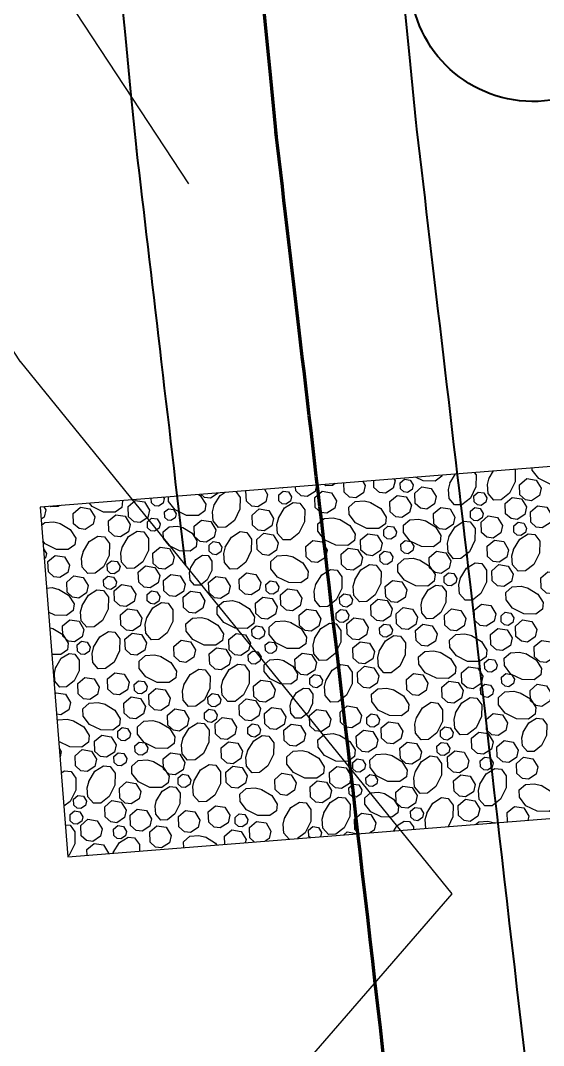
# Model space of a CAD drawing. Header units: feet. Extents: x 10084 to 13321, y 3329 to 8503.
# Drawn here: x 11975.45 to 11990.35, y 5773.35 to 5802.55 of the extents above; entities that cross this region are included whole.
import ezdxf

# ---------------------------------------------------------------- set-up
doc = ezdxf.new("R2010")
doc.units = ezdxf.units.FT
doc.header["$LTSCALE"] = 40
doc.header["$MEASUREMENT"] = 0
for name, color, linetype in [('CONT-L', 55, 'Continuous'), ('Level 1', 7, 'Continuous'), ('STORM', 2, 'Continuous')]:
    doc.layers.add(name, color=color, linetype=linetype)

msp = doc.modelspace()

# ---------------------------------------------------------------- linework, layer by layer
at = {"layer": 'CONT-L', "color": 5, "extrusion": (0.835426, 0.549603, 0)}
for points, elevation in [([(-1740.661, 548), (-1725.215, 548)], 13195.15), ([(-1742.261, 549), (-1731.557, 549)], 13188.357)]:
    msp.add_lwpolyline(points, dxfattribs=dict(at, elevation=elevation))
at = {"layer": 'CONT-L', "color": 5, "extrusion": (0.776631, 0.629956, 0), "elevation": 12949.732}
msp.add_lwpolyline([(-3064.636, 549), (-3045.106, 549)], dxfattribs=at)
at = {"layer": 'CONT-L', "color": 5, "extrusion": (0.755647, -0.65498, 0), "elevation": 5274.247}
msp.add_lwpolyline([(12201.924, 549), (12217.605, 549)], dxfattribs=at)
at = {"layer": 'Level 1', "color": 5, "linetype": 'Continuous', "lineweight": 40, "flags": 128}
msp.add_lwpolyline([(11986.563, 5803.417), (11985.762, 5811.952), (11985.762, 5811.952, -1), (11992.731, 5812.606), (11992.731, 5812.606), (11993.532, 5804.071), (11993.532, 5804.071, -1), (11986.563, 5803.417)], format="xyb", dxfattribs=at)
at = {"layer": 'Level 1', "color": 5, "linetype": 'Continuous', "lineweight": 40}
for points, knots in [([(11986.721, 5799.633), (11983.142, 5835.722), (11982.284, 5847.005), (11981.543, 5857.405), (11981.058, 5868.962), (11981.018, 5869.972)], [0, 0, 0, 0, 0.275981, 0.938376, 1, 1, 1, 1]), ([(11978.76, 5798.843), (11975.172, 5835.024), (11974.375, 5845.503), (11973.715, 5854.709), (11973.305, 5863.264)], [0, 0, 0, 0, 0.319759, 1, 1, 1, 1]), ([(11999.051, 5692.686), (11995.476, 5724.078), (11992.998, 5745.195), (11989.011, 5780.241), (11987.177, 5795.732), (11986.698, 5799.836)], [0, 0, 0, 0, 0.396858, 0.82871, 1, 1, 1, 1])]:
    msp.add_open_spline(points, degree=3, knots=knots, dxfattribs=at)
at = {"layer": 'Level 1', "color": 5, "linetype": 'Continuous', "lineweight": 70}
for points, knots in [([(11982.741, 5799.238), (11979.157, 5835.373), (11978.302, 5846.612), (11977.607, 5856.363), (11977.162, 5866.469)], [0, 0, 0, 0, 0.296691, 1, 1, 1, 1]), ([(11993.93, 5702.288), (11991.226, 5725.978), (11988.841, 5746.342), (11985.038, 5779.78), (11983.204, 5795.265), (11982.725, 5799.373)], [0, 0, 0, 0, 0.367899, 0.820486, 1, 1, 1, 1])]:
    msp.add_open_spline(points, degree=3, knots=knots, dxfattribs=at)
at = {"layer": 'Level 1', "color": 5, "linetype": 'Continuous', "lineweight": 40}
msp.add_open_spline([(11980.144, 5787.042), (11979.645, 5791.309), (11979.182, 5795.224), (11978.752, 5798.909)], degree=3, dxfattribs=at)
at = {"layer": 'STORM', "color": 5, "flags": 128}
msp.add_lwpolyline([(11976.005, 5788.689), (11976.799, 5778.72), (11996.736, 5780.307), (11995.942, 5790.276)], close=True, dxfattribs=at)
for points in [[(11990.948, 5789.878), (11991.084, 5789.662), (11991.063, 5789.474), (11990.873, 5789.336), (11990.535, 5789.341), (11990.212, 5789.501), (11990.025, 5789.739), (11990.023, 5789.805)], [(11987.451, 5789.6), (11987.447, 5789.566), (11987.257, 5789.428), (11986.919, 5789.434), (11986.703, 5789.54)], [(11988.376, 5789.674), (11988.428, 5789.602), (11988.423, 5789.265), (11988.264, 5788.942), (11988.025, 5788.754), (11987.815, 5788.748), (11987.657, 5788.931), (11987.637, 5789.187), (11987.686, 5789.383)], [(11987.681, 5789.369), (11987.84, 5789.631)], [(11989.529, 5789.766), (11989.545, 5789.744), (11989.54, 5789.406), (11989.38, 5789.083), (11989.142, 5788.896), (11988.932, 5788.889), (11988.773, 5789.072), (11988.753, 5789.328), (11988.803, 5789.525)], [(11988.798, 5789.511), (11988.923, 5789.717)], [(11983.883, 5789.316), (11983.84, 5789.13), (11983.617, 5788.985), (11983.445, 5789.006), (11983.287, 5789.147)], [(11984.407, 5789.358), (11984.337, 5789.303), (11984.149, 5789.297), (11984.117, 5789.335)], [(11984.666, 5789.11), (11984.657, 5789.378)], [(11985.196, 5789.421), (11985.268, 5789.303), (11985.219, 5789.093), (11984.996, 5788.948), (11984.824, 5788.969), (11984.666, 5789.111)], [(11985.516, 5789.244), (11985.509, 5789.445)], [(11986.085, 5789.491), (11986.118, 5789.437), (11986.069, 5789.227), (11985.846, 5789.082), (11985.674, 5789.103), (11985.516, 5789.244)], [(11986.272, 5789.203), (11986.266, 5789.378), (11986.389, 5789.483), (11986.548, 5789.458), (11986.633, 5789.318), (11986.604, 5789.192), (11986.47, 5789.105), (11986.367, 5789.118), (11986.272, 5789.203)], [(11989.677, 5789.032), (11989.667, 5789.324), (11989.871, 5789.499), (11990.137, 5789.457), (11990.279, 5789.225), (11990.23, 5789.015), (11990.007, 5788.87), (11989.835, 5788.891), (11989.677, 5789.032)], [(11980.518, 5789.048), (11980.569, 5789.017), (11980.724, 5788.772), (11980.702, 5788.584), (11980.513, 5788.446), (11980.175, 5788.451), (11979.852, 5788.61), (11979.665, 5788.849), (11979.661, 5788.98)], [(11981.082, 5789.093), (11981.08, 5789.085), (11980.858, 5788.94), (11980.685, 5788.961), (11980.583, 5789.053)], [(11981.58, 5789.133), (11981.703, 5788.963), (11981.698, 5788.625), (11981.539, 5788.303), (11981.3, 5788.115), (11981.091, 5788.109), (11980.932, 5788.292), (11980.912, 5788.548), (11980.962, 5788.745)], [(11980.957, 5788.73), (11981.132, 5789.02), (11981.273, 5789.108)], [(11981.882, 5788.858), (11981.871, 5789.15), (11981.879, 5789.156)], [(11982.394, 5789.197), (11982.484, 5789.05), (11982.435, 5788.84), (11982.212, 5788.695), (11982.04, 5788.716), (11981.882, 5788.858)], [(11982.81, 5788.864), (11982.804, 5789.039), (11982.927, 5789.144), (11983.086, 5789.119), (11983.172, 5788.98), (11983.142, 5788.854), (11983.008, 5788.767), (11982.905, 5788.779), (11982.811, 5788.864)], [(11982.916, 5789.239), (11982.897, 5789.227), (11982.845, 5789.233)], [(11983.287, 5789.147), (11983.283, 5789.268)], [(11983.845, 5788.672), (11983.835, 5788.964), (11984.04, 5789.139), (11984.305, 5789.097), (11984.447, 5788.865), (11984.398, 5788.655), (11984.175, 5788.51), (11984.003, 5788.531), (11983.845, 5788.672)], [(11985.98, 5788.554), (11985.969, 5788.846), (11986.174, 5789.021), (11986.439, 5788.979), (11986.582, 5788.747), (11986.533, 5788.537), (11986.31, 5788.392), (11986.138, 5788.413), (11985.98, 5788.554)], [(11986.689, 5788.794), (11986.679, 5789.086), (11986.883, 5789.26), (11987.149, 5789.219), (11987.291, 5788.986), (11987.242, 5788.776), (11987.02, 5788.632), (11986.847, 5788.653), (11986.689, 5788.794)], [(11988.37, 5788.835), (11988.364, 5789.01), (11988.487, 5789.114), (11988.646, 5789.09), (11988.731, 5788.95), (11988.702, 5788.824), (11988.568, 5788.737), (11988.465, 5788.75), (11988.371, 5788.835)], [(11976.113, 5788.697), (11976.165, 5788.613), (11976.116, 5788.403), (11976.033, 5788.348)], [(11976.554, 5788.732), (11976.517, 5788.703), (11976.307, 5788.697), (11976.294, 5788.712)], [(11978.349, 5788.875), (11978.355, 5788.865), (11978.334, 5788.677), (11978.145, 5788.539), (11977.807, 5788.544), (11977.484, 5788.704), (11977.408, 5788.8)], [(11978.523, 5788.409), (11978.512, 5788.701), (11978.717, 5788.876), (11978.983, 5788.834), (11979.125, 5788.602), (11979.076, 5788.392), (11978.853, 5788.247), (11978.681, 5788.268), (11978.523, 5788.409)], [(11979.177, 5788.812), (11979.173, 5788.941)], [(11979.513, 5788.968), (11979.538, 5788.928), (11979.509, 5788.802), (11979.375, 5788.715), (11979.272, 5788.727), (11979.177, 5788.812)], [(11982.797, 5788.373), (11982.972, 5788.662), (11983.217, 5788.817), (11983.406, 5788.796), (11983.544, 5788.606), (11983.539, 5788.268), (11983.379, 5787.945), (11983.14, 5787.758), (11982.931, 5787.751), (11982.772, 5787.934), (11982.752, 5788.19), (11982.802, 5788.387)], [(11985.422, 5788.821), (11985.711, 5788.645), (11985.865, 5788.4), (11985.844, 5788.212), (11985.655, 5788.074), (11985.317, 5788.079), (11984.994, 5788.238), (11984.807, 5788.477), (11984.8, 5788.687), (11984.983, 5788.845), (11985.239, 5788.866), (11985.436, 5788.816)], [(11989.264, 5788.499), (11989.253, 5788.791), (11989.458, 5788.965), (11989.723, 5788.923), (11989.865, 5788.691), (11989.817, 5788.481), (11989.594, 5788.337), (11989.422, 5788.358), (11989.264, 5788.499)], [(11989.984, 5788.257), (11989.973, 5788.549), (11990.178, 5788.723), (11990.443, 5788.682), (11990.585, 5788.449), (11990.537, 5788.239), (11990.314, 5788.095), (11990.141, 5788.116), (11989.984, 5788.257)], [(11976.959, 5788.215), (11976.948, 5788.507), (11977.153, 5788.681), (11977.418, 5788.64), (11977.561, 5788.407), (11977.512, 5788.197), (11977.289, 5788.053), (11977.117, 5788.074), (11976.959, 5788.215)], [(11977.966, 5788), (11977.955, 5788.292), (11978.16, 5788.466), (11978.425, 5788.425), (11978.567, 5788.192), (11978.519, 5787.982), (11978.296, 5787.838), (11978.123, 5787.859), (11977.966, 5788)], [(11979.554, 5788.39), (11979.549, 5788.548), (11979.659, 5788.642), (11979.803, 5788.62), (11979.879, 5788.494), (11979.853, 5788.381), (11979.733, 5788.303), (11979.64, 5788.314), (11979.555, 5788.39)], [(11982.057, 5788.17), (11982.047, 5788.462), (11982.251, 5788.636), (11982.517, 5788.595), (11982.659, 5788.362), (11982.61, 5788.152), (11982.387, 5788.008), (11982.215, 5788.029), (11982.057, 5788.17)], [(11987.224, 5788.212), (11987.213, 5788.504), (11987.418, 5788.678), (11987.684, 5788.637), (11987.826, 5788.405), (11987.777, 5788.195), (11987.554, 5788.05), (11987.382, 5788.071), (11987.224, 5788.212)], [(11988.27, 5788.393), (11988.264, 5788.568), (11988.387, 5788.673), (11988.546, 5788.648), (11988.631, 5788.508), (11988.602, 5788.382), (11988.468, 5788.296), (11988.365, 5788.308), (11988.27, 5788.393)], [(11988.578, 5787.967), (11988.568, 5788.259), (11988.773, 5788.434), (11989.038, 5788.392), (11989.18, 5788.16), (11989.131, 5787.95), (11988.909, 5787.805), (11988.736, 5787.826), (11988.579, 5787.967)], [(11976.047, 5788.169), (11976.136, 5788.247), (11976.392, 5788.267), (11976.589, 5788.217)], [(11976.575, 5788.222), (11976.864, 5788.047), (11977.018, 5787.801), (11976.997, 5787.613), (11976.808, 5787.475), (11976.47, 5787.48), (11976.147, 5787.64), (11976.082, 5787.722)], [(11979.067, 5788.096), (11979.061, 5788.271), (11979.183, 5788.376), (11979.343, 5788.351), (11979.428, 5788.211), (11979.399, 5788.085), (11979.265, 5787.999), (11979.162, 5788.011), (11979.067, 5788.096)], [(11980.073, 5788.106), (11980.333, 5787.948), (11980.472, 5787.728), (11980.453, 5787.558), (11980.283, 5787.434), (11979.978, 5787.439), (11979.688, 5787.582), (11979.519, 5787.797), (11979.513, 5787.986), (11979.678, 5788.128), (11979.908, 5788.146), (11980.085, 5788.102)], [(11980.407, 5787.851), (11980.396, 5788.143), (11980.601, 5788.318), (11980.866, 5788.276), (11981.009, 5788.044), (11980.96, 5787.834), (11980.737, 5787.689), (11980.565, 5787.71), (11980.407, 5787.851)], [(11984.535, 5788.341), (11984.825, 5788.165), (11984.979, 5787.92), (11984.958, 5787.732), (11984.768, 5787.594), (11984.43, 5787.599), (11984.108, 5787.758), (11983.92, 5787.997), (11983.914, 5788.206), (11984.097, 5788.365), (11984.353, 5788.385), (11984.549, 5788.335)], [(11985.801, 5787.867), (11985.795, 5788.042), (11985.917, 5788.146), (11986.077, 5788.122), (11986.162, 5787.982), (11986.133, 5787.856), (11985.999, 5787.769), (11985.895, 5787.782), (11985.801, 5787.867)], [(11986.976, 5788.302), (11987.266, 5788.127), (11987.42, 5787.882), (11987.399, 5787.693), (11987.21, 5787.555), (11986.871, 5787.56), (11986.549, 5787.72), (11986.361, 5787.959), (11986.355, 5788.168), (11986.538, 5788.327), (11986.794, 5788.347), (11986.991, 5788.297)], [(11987.653, 5787.84), (11987.829, 5788.129), (11988.074, 5788.284), (11988.262, 5788.263), (11988.4, 5788.073), (11988.395, 5787.735), (11988.236, 5787.412), (11987.997, 5787.225), (11987.787, 5787.218), (11987.629, 5787.401), (11987.609, 5787.657), (11987.659, 5787.854)], [(11989.507, 5787.974), (11989.501, 5788.149), (11989.624, 5788.254), (11989.783, 5788.229), (11989.868, 5788.089), (11989.839, 5787.963), (11989.705, 5787.876), (11989.602, 5787.889), (11989.507, 5787.974)], [(11977.231, 5787.416), (11977.407, 5787.706), (11977.652, 5787.86), (11977.841, 5787.839), (11977.978, 5787.649), (11977.973, 5787.311), (11977.814, 5786.989), (11977.575, 5786.801), (11977.366, 5786.794), (11977.207, 5786.978), (11977.187, 5787.234), (11977.237, 5787.43)], [(11978.348, 5787.558), (11978.523, 5787.847), (11978.769, 5788.001), (11978.957, 5787.98), (11979.095, 5787.791), (11979.09, 5787.453), (11978.93, 5787.13), (11978.692, 5786.943), (11978.482, 5786.936), (11978.324, 5787.119), (11978.303, 5787.375), (11978.353, 5787.572)], [(11981.282, 5787.544), (11981.457, 5787.833), (11981.702, 5787.988), (11981.891, 5787.967), (11982.029, 5787.777), (11982.023, 5787.439), (11981.864, 5787.117), (11981.625, 5786.929), (11981.416, 5786.923), (11981.257, 5787.105), (11981.237, 5787.361), (11981.287, 5787.558)], [(11982.187, 5787.475), (11982.176, 5787.767), (11982.381, 5787.941), (11982.647, 5787.9), (11982.789, 5787.667), (11982.74, 5787.457), (11982.517, 5787.312), (11982.345, 5787.334), (11982.187, 5787.475)], [(11985.147, 5787.464), (11985.136, 5787.756), (11985.341, 5787.93), (11985.606, 5787.888), (11985.748, 5787.656), (11985.7, 5787.446), (11985.477, 5787.301), (11985.305, 5787.323), (11985.147, 5787.464)], [(11989.494, 5787.483), (11989.669, 5787.772), (11989.914, 5787.926), (11990.102, 5787.905), (11990.24, 5787.716), (11990.235, 5787.378), (11990.076, 5787.055), (11989.837, 5786.868), (11989.628, 5786.861), (11989.469, 5787.044), (11989.449, 5787.3), (11989.499, 5787.497)], [(11979.228, 5787.079), (11979.217, 5787.371), (11979.422, 5787.545), (11979.687, 5787.504), (11979.829, 5787.271), (11979.781, 5787.062), (11979.558, 5786.917), (11979.385, 5786.938), (11979.228, 5787.079)], [(11980.824, 5787.428), (11980.817, 5787.603), (11980.94, 5787.708), (11981.099, 5787.683), (11981.185, 5787.543), (11981.155, 5787.417), (11981.022, 5787.33), (11980.918, 5787.343), (11980.824, 5787.428)], [(11983.583, 5787.269), (11983.572, 5787.561), (11983.777, 5787.736), (11984.042, 5787.694), (11984.184, 5787.462), (11984.136, 5787.252), (11983.913, 5787.107), (11983.74, 5787.128), (11983.583, 5787.269)], [(11986.29, 5787.456), (11986.283, 5787.631), (11986.406, 5787.736), (11986.566, 5787.711), (11986.651, 5787.572), (11986.622, 5787.446), (11986.488, 5787.359), (11986.385, 5787.371), (11986.29, 5787.456)], [(11988.754, 5787.28), (11988.743, 5787.572), (11988.948, 5787.746), (11989.213, 5787.704), (11989.355, 5787.472), (11989.307, 5787.262), (11989.084, 5787.117), (11988.912, 5787.138), (11988.754, 5787.28)], [(11976.1, 5787.502), (11976.184, 5787.365), (11976.154, 5787.239), (11976.122, 5787.218)], [(11976.24, 5786.841), (11976.229, 5787.133), (11976.434, 5787.307), (11976.699, 5787.266), (11976.842, 5787.033), (11976.793, 5786.823), (11976.57, 5786.679), (11976.397, 5786.7), (11976.24, 5786.841)], [(11980.296, 5786.962), (11980.438, 5787.196), (11980.636, 5787.321), (11980.789, 5787.304), (11980.901, 5787.151), (11980.897, 5786.877), (11980.767, 5786.616), (11980.574, 5786.464), (11980.404, 5786.459), (11980.276, 5786.607), (11980.259, 5786.814), (11980.3, 5786.974)], [(11983.198, 5787.277), (11983.487, 5787.101), (11983.642, 5786.856), (11983.621, 5786.667), (11983.432, 5786.53), (11983.094, 5786.535), (11982.771, 5786.694), (11982.583, 5786.933), (11982.577, 5787.142), (11982.76, 5787.301), (11983.016, 5787.322), (11983.212, 5787.271)], [(11984.589, 5787.054), (11984.579, 5787.346), (11984.784, 5787.521), (11985.049, 5787.479), (11985.191, 5787.247), (11985.142, 5787.037), (11984.92, 5786.892), (11984.747, 5786.913), (11984.59, 5787.054)], [(11985.691, 5787.15), (11985.685, 5787.326), (11985.807, 5787.43), (11985.967, 5787.405), (11986.052, 5787.266), (11986.023, 5787.14), (11985.889, 5787.053), (11985.785, 5787.066), (11985.691, 5787.15)], [(11987.103, 5786.961), (11987.093, 5787.253), (11987.298, 5787.427), (11987.563, 5787.386), (11987.705, 5787.153), (11987.656, 5786.943), (11987.434, 5786.798), (11987.261, 5786.82), (11987.103, 5786.961)], [(11977.921, 5786.882), (11977.914, 5787.057), (11978.037, 5787.161), (11978.196, 5787.136), (11978.282, 5786.997), (11978.252, 5786.871), (11978.119, 5786.784), (11978.015, 5786.797), (11977.921, 5786.882)], [(11978.814, 5786.546), (11978.803, 5786.838), (11979.008, 5787.012), (11979.274, 5786.971), (11979.416, 5786.738), (11979.367, 5786.528), (11979.144, 5786.383), (11978.972, 5786.405), (11978.814, 5786.546)], [(11984.972, 5786.612), (11985.147, 5786.901), (11985.393, 5787.056), (11985.581, 5787.035), (11985.719, 5786.845), (11985.714, 5786.507), (11985.554, 5786.184), (11985.316, 5785.997), (11985.106, 5785.99), (11984.947, 5786.173), (11984.927, 5786.43), (11984.977, 5786.626)], [(11986.814, 5787.184), (11987.103, 5787.009), (11987.258, 5786.764), (11987.237, 5786.575), (11987.048, 5786.438), (11986.709, 5786.443), (11986.387, 5786.602), (11986.199, 5786.841), (11986.193, 5787.05), (11986.376, 5787.209), (11986.632, 5787.229), (11986.828, 5787.179)], [(11987.978, 5786.654), (11988.154, 5786.943), (11988.399, 5787.097), (11988.587, 5787.076), (11988.725, 5786.887), (11988.72, 5786.549), (11988.561, 5786.226), (11988.322, 5786.039), (11988.112, 5786.032), (11987.954, 5786.215), (11987.934, 5786.471), (11987.984, 5786.668)], [(11988.884, 5786.584), (11988.873, 5786.876), (11989.078, 5787.051), (11989.343, 5787.009), (11989.486, 5786.777), (11989.437, 5786.567), (11989.214, 5786.422), (11989.041, 5786.443), (11988.884, 5786.584)], [(11976.774, 5786.259), (11976.764, 5786.551), (11976.969, 5786.725), (11977.234, 5786.684), (11977.376, 5786.451), (11977.327, 5786.242), (11977.104, 5786.097), (11976.932, 5786.118), (11976.774, 5786.259)], [(11977.82, 5786.44), (11977.814, 5786.615), (11977.937, 5786.72), (11978.096, 5786.695), (11978.181, 5786.555), (11978.152, 5786.429), (11978.019, 5786.342), (11977.915, 5786.355), (11977.82, 5786.44)], [(11979.534, 5786.304), (11979.523, 5786.596), (11979.728, 5786.77), (11979.994, 5786.729), (11980.136, 5786.496), (11980.087, 5786.286), (11979.864, 5786.141), (11979.692, 5786.163), (11979.534, 5786.304)], [(11980.817, 5786.245), (11980.807, 5786.537), (11981.012, 5786.712), (11981.277, 5786.67), (11981.419, 5786.438), (11981.37, 5786.228), (11981.147, 5786.083), (11980.975, 5786.104), (11980.817, 5786.245)], [(11981.69, 5786.346), (11981.68, 5786.638), (11981.884, 5786.812), (11982.15, 5786.77), (11982.292, 5786.538), (11982.243, 5786.328), (11982.02, 5786.184), (11981.848, 5786.205), (11981.69, 5786.346)], [(11983.855, 5786.471), (11984.031, 5786.76), (11984.276, 5786.914), (11984.464, 5786.893), (11984.602, 5786.704), (11984.597, 5786.366), (11984.438, 5786.043), (11984.199, 5785.856), (11983.989, 5785.849), (11983.831, 5786.032), (11983.811, 5786.288), (11983.861, 5786.485)], [(11987.52, 5786.538), (11987.514, 5786.713), (11987.637, 5786.817), (11987.796, 5786.792), (11987.881, 5786.653), (11987.852, 5786.527), (11987.718, 5786.44), (11987.615, 5786.453), (11987.52, 5786.538)], [(11990.279, 5786.379), (11990.269, 5786.671), (11990.473, 5786.845), (11990.739, 5786.804), (11990.881, 5786.572), (11990.832, 5786.361), (11990.609, 5786.217), (11990.437, 5786.238), (11990.279, 5786.379)], [(11976.189, 5786.382), (11976.344, 5786.394), (11976.541, 5786.344)], [(11978.129, 5786.014), (11978.118, 5786.306), (11978.323, 5786.481), (11978.588, 5786.439), (11978.731, 5786.207), (11978.682, 5785.997), (11978.459, 5785.852), (11978.287, 5785.873), (11978.129, 5786.014)], [(11982.446, 5786.304), (11982.44, 5786.479), (11982.563, 5786.584), (11982.722, 5786.559), (11982.808, 5786.419), (11982.778, 5786.293), (11982.644, 5786.207), (11982.541, 5786.219), (11982.446, 5786.304)], [(11982.863, 5785.895), (11982.853, 5786.187), (11983.057, 5786.361), (11983.323, 5786.32), (11983.465, 5786.088), (11983.416, 5785.878), (11983.194, 5785.733), (11983.021, 5785.754), (11982.863, 5785.895)], [(11985.851, 5786.133), (11985.841, 5786.425), (11986.046, 5786.6), (11986.311, 5786.558), (11986.453, 5786.326), (11986.404, 5786.116), (11986.181, 5785.971), (11986.009, 5785.992), (11985.852, 5786.134)], [(11986.899, 5786.068), (11987.057, 5786.328), (11987.278, 5786.467), (11987.447, 5786.448), (11987.571, 5786.278), (11987.567, 5785.973), (11987.423, 5785.683), (11987.208, 5785.514), (11987.02, 5785.508), (11986.877, 5785.673), (11986.859, 5785.904), (11986.904, 5786.081)], [(11989.895, 5786.386), (11990.184, 5786.211), (11990.339, 5785.966), (11990.318, 5785.777), (11990.128, 5785.64), (11989.79, 5785.645), (11989.467, 5785.804), (11989.28, 5786.043), (11989.273, 5786.252), (11989.456, 5786.411), (11989.712, 5786.431), (11989.909, 5786.381)], [(11976.527, 5786.349), (11976.816, 5786.174), (11976.971, 5785.928), (11976.949, 5785.74), (11976.76, 5785.602), (11976.422, 5785.607), (11976.244, 5785.695)], [(11977.204, 5785.887), (11977.379, 5786.176), (11977.624, 5786.331), (11977.812, 5786.309), (11977.95, 5786.12), (11977.945, 5785.782), (11977.786, 5785.459), (11977.547, 5785.272), (11977.338, 5785.265), (11977.179, 5785.448), (11977.159, 5785.704), (11977.209, 5785.901)], [(11979.058, 5786.021), (11979.051, 5786.196), (11979.174, 5786.3), (11979.333, 5786.275), (11979.419, 5786.136), (11979.389, 5786.01), (11979.255, 5785.923), (11979.152, 5785.936), (11979.058, 5786.02)], [(11980.092, 5785.829), (11980.082, 5786.121), (11980.287, 5786.295), (11980.552, 5786.253), (11980.694, 5786.021), (11980.645, 5785.811), (11980.422, 5785.667), (11980.25, 5785.688), (11980.092, 5785.829)], [(11982.154, 5785.656), (11982.144, 5785.948), (11982.348, 5786.122), (11982.613, 5786.08), (11982.756, 5785.848), (11982.707, 5785.638), (11982.484, 5785.493), (11982.312, 5785.514), (11982.154, 5785.656)], [(11984.544, 5785.936), (11984.538, 5786.111), (11984.661, 5786.216), (11984.82, 5786.191), (11984.906, 5786.051), (11984.876, 5785.925), (11984.743, 5785.839), (11984.639, 5785.851), (11984.545, 5785.936)], [(11985.438, 5785.6), (11985.427, 5785.892), (11985.632, 5786.066), (11985.897, 5786.025), (11986.04, 5785.792), (11985.991, 5785.583), (11985.768, 5785.438), (11985.596, 5785.459), (11985.438, 5785.6)], [(11978.304, 5785.326), (11978.294, 5785.618), (11978.498, 5785.793), (11978.764, 5785.751), (11978.906, 5785.519), (11978.857, 5785.309), (11978.634, 5785.164), (11978.462, 5785.185), (11978.304, 5785.326)], [(11979.044, 5785.529), (11979.219, 5785.819), (11979.464, 5785.973), (11979.653, 5785.952), (11979.791, 5785.763), (11979.785, 5785.425), (11979.626, 5785.102), (11979.387, 5784.914), (11979.178, 5784.908), (11979.019, 5785.091), (11978.999, 5785.347), (11979.049, 5785.544)], [(11981.668, 5785.977), (11981.958, 5785.802), (11982.112, 5785.557), (11982.091, 5785.368), (11981.902, 5785.231), (11981.564, 5785.236), (11981.241, 5785.395), (11981.053, 5785.634), (11981.047, 5785.843), (11981.23, 5786.002), (11981.486, 5786.022), (11981.683, 5785.972)], [(11983.398, 5785.313), (11983.388, 5785.606), (11983.592, 5785.78), (11983.858, 5785.738), (11984, 5785.506), (11983.951, 5785.296), (11983.728, 5785.151), (11983.556, 5785.172), (11983.398, 5785.314)], [(11984.444, 5785.494), (11984.438, 5785.669), (11984.561, 5785.774), (11984.72, 5785.749), (11984.805, 5785.61), (11984.776, 5785.484), (11984.642, 5785.397), (11984.539, 5785.409), (11984.444, 5785.494)], [(11986.158, 5785.358), (11986.147, 5785.65), (11986.352, 5785.825), (11986.617, 5785.783), (11986.759, 5785.551), (11986.711, 5785.341), (11986.488, 5785.196), (11986.316, 5785.217), (11986.158, 5785.358)], [(11987.537, 5785.321), (11987.526, 5785.613), (11987.731, 5785.788), (11987.996, 5785.746), (11988.138, 5785.514), (11988.09, 5785.304), (11987.867, 5785.159), (11987.695, 5785.18), (11987.537, 5785.321)], [(11988.387, 5785.455), (11988.376, 5785.748), (11988.581, 5785.922), (11988.846, 5785.88), (11988.989, 5785.648), (11988.94, 5785.438), (11988.717, 5785.293), (11988.545, 5785.314), (11988.387, 5785.455)], [(11980.782, 5785.497), (11981.072, 5785.322), (11981.226, 5785.076), (11981.205, 5784.888), (11981.015, 5784.75), (11980.677, 5784.756), (11980.355, 5784.915), (11980.167, 5785.153), (11980.161, 5785.363), (11980.344, 5785.522), (11980.6, 5785.542), (11980.796, 5785.492)], [(11984.752, 5785.069), (11984.742, 5785.361), (11984.947, 5785.535), (11985.212, 5785.493), (11985.354, 5785.261), (11985.306, 5785.051), (11985.083, 5784.906), (11984.91, 5784.927), (11984.753, 5785.069)], [(11989.143, 5785.414), (11989.137, 5785.589), (11989.26, 5785.694), (11989.419, 5785.669), (11989.504, 5785.529), (11989.475, 5785.403), (11989.341, 5785.316), (11989.238, 5785.329), (11989.143, 5785.414)], [(11976.279, 5785.251), (11976.379, 5785.226)], [(11976.365, 5785.231), (11976.654, 5785.056), (11976.808, 5784.811), (11976.787, 5784.622), (11976.598, 5784.484), (11976.34, 5784.488)], [(11976.654, 5785.008), (11976.643, 5785.3), (11976.848, 5785.474), (11977.113, 5785.433), (11977.255, 5785.2), (11977.207, 5784.99), (11976.984, 5784.846), (11976.812, 5784.866), (11976.654, 5785.008)], [(11982.048, 5785.023), (11982.041, 5785.198), (11982.164, 5785.303), (11982.324, 5785.278), (11982.409, 5785.139), (11982.379, 5785.013), (11982.246, 5784.926), (11982.142, 5784.939), (11982.048, 5785.023)], [(11983.15, 5785.403), (11983.44, 5785.228), (11983.594, 5784.983), (11983.573, 5784.794), (11983.384, 5784.657), (11983.046, 5784.662), (11982.723, 5784.821), (11982.535, 5785.06), (11982.529, 5785.269), (11982.712, 5785.428), (11982.968, 5785.448), (11983.165, 5785.398)], [(11983.827, 5784.941), (11984.003, 5785.23), (11984.248, 5785.385), (11984.436, 5785.364), (11984.574, 5785.174), (11984.569, 5784.836), (11984.41, 5784.514), (11984.171, 5784.326), (11983.961, 5784.32), (11983.803, 5784.503), (11983.783, 5784.758), (11983.833, 5784.955)], [(11985.681, 5785.075), (11985.675, 5785.25), (11985.798, 5785.355), (11985.957, 5785.33), (11986.042, 5785.191), (11986.013, 5785.065), (11985.879, 5784.977), (11985.776, 5784.99), (11985.681, 5785.075)], [(11986.716, 5784.883), (11986.705, 5785.175), (11986.91, 5785.35), (11987.176, 5785.308), (11987.318, 5785.076), (11987.269, 5784.866), (11987.046, 5784.721), (11986.874, 5784.742), (11986.716, 5784.883)], [(11988.851, 5784.765), (11988.84, 5785.057), (11989.045, 5785.231), (11989.31, 5785.19), (11989.452, 5784.958), (11989.404, 5784.748), (11989.181, 5784.603), (11989.008, 5784.624), (11988.851, 5784.765)], [(11989.56, 5785.005), (11989.55, 5785.297), (11989.754, 5785.471), (11990.02, 5785.43), (11990.162, 5785.197), (11990.113, 5784.987), (11989.89, 5784.843), (11989.718, 5784.864), (11989.56, 5785.005)], [(11977.529, 5784.7), (11977.704, 5784.99), (11977.949, 5785.144), (11978.138, 5785.123), (11978.276, 5784.934), (11978.27, 5784.596), (11978.111, 5784.273), (11977.872, 5784.085), (11977.663, 5784.079), (11977.504, 5784.262), (11977.484, 5784.518), (11977.534, 5784.715)], [(11978.434, 5784.631), (11978.423, 5784.923), (11978.628, 5785.098), (11978.894, 5785.056), (11979.036, 5784.824), (11978.987, 5784.614), (11978.764, 5784.469), (11978.592, 5784.49), (11978.434, 5784.631)], [(11981.394, 5784.62), (11981.383, 5784.912), (11981.588, 5785.087), (11981.853, 5785.045), (11981.995, 5784.813), (11981.947, 5784.603), (11981.724, 5784.458), (11981.551, 5784.479), (11981.394, 5784.62)], [(11985.668, 5784.584), (11985.843, 5784.873), (11986.088, 5785.028), (11986.276, 5785.007), (11986.414, 5784.817), (11986.409, 5784.479), (11986.25, 5784.156), (11986.011, 5783.969), (11985.801, 5783.962), (11985.643, 5784.145), (11985.623, 5784.401), (11985.673, 5784.598)], [(11988.292, 5785.032), (11988.581, 5784.856), (11988.736, 5784.611), (11988.715, 5784.423), (11988.526, 5784.285), (11988.187, 5784.29), (11987.865, 5784.45), (11987.677, 5784.688), (11987.671, 5784.898), (11987.854, 5785.057), (11988.11, 5785.077), (11988.306, 5785.027)], [(11977.07, 5784.584), (11977.064, 5784.76), (11977.187, 5784.864), (11977.346, 5784.839), (11977.432, 5784.7), (11977.402, 5784.574), (11977.269, 5784.487), (11977.165, 5784.5), (11977.07, 5784.584)], [(11979.829, 5784.426), (11979.819, 5784.718), (11980.024, 5784.892), (11980.289, 5784.851), (11980.432, 5784.618), (11980.382, 5784.408), (11980.16, 5784.263), (11979.987, 5784.285), (11979.83, 5784.426)], [(11980.836, 5784.211), (11980.826, 5784.503), (11981.031, 5784.677), (11981.296, 5784.636), (11981.438, 5784.403), (11981.389, 5784.193), (11981.167, 5784.049), (11980.994, 5784.07), (11980.836, 5784.211)], [(11982.425, 5784.601), (11982.42, 5784.759), (11982.53, 5784.853), (11982.674, 5784.831), (11982.75, 5784.705), (11982.724, 5784.592), (11982.604, 5784.514), (11982.511, 5784.525), (11982.425, 5784.601)], [(11984.928, 5784.381), (11984.917, 5784.673), (11985.122, 5784.847), (11985.387, 5784.806), (11985.53, 5784.573), (11985.481, 5784.363), (11985.258, 5784.219), (11985.086, 5784.24), (11984.928, 5784.381)], [(11990.095, 5784.423), (11990.084, 5784.715), (11990.289, 5784.889), (11990.554, 5784.848), (11990.696, 5784.615), (11990.648, 5784.406), (11990.425, 5784.261), (11990.252, 5784.282), (11990.095, 5784.423)], [(11976.45, 5784.119), (11976.608, 5784.379), (11976.828, 5784.519), (11976.998, 5784.5), (11977.122, 5784.329), (11977.118, 5784.025), (11976.974, 5783.734), (11976.759, 5783.566), (11976.571, 5783.56), (11976.427, 5783.724), (11976.41, 5783.955), (11976.455, 5784.132)], [(11979.445, 5784.433), (11979.734, 5784.258), (11979.889, 5784.013), (11979.868, 5783.824), (11979.678, 5783.686), (11979.34, 5783.691), (11979.018, 5783.851), (11978.83, 5784.09), (11978.824, 5784.299), (11979.007, 5784.458), (11979.263, 5784.478), (11979.459, 5784.428)], [(11981.938, 5784.307), (11981.931, 5784.482), (11982.054, 5784.587), (11982.213, 5784.562), (11982.299, 5784.423), (11982.269, 5784.296), (11982.136, 5784.209), (11982.032, 5784.222), (11981.938, 5784.307)], [(11982.943, 5784.317), (11983.204, 5784.159), (11983.343, 5783.939), (11983.324, 5783.769), (11983.153, 5783.645), (11982.849, 5783.65), (11982.559, 5783.793), (11982.39, 5784.008), (11982.384, 5784.197), (11982.549, 5784.34), (11982.779, 5784.358), (11982.956, 5784.312)], [(11983.277, 5784.062), (11983.267, 5784.354), (11983.472, 5784.529), (11983.737, 5784.487), (11983.879, 5784.255), (11983.83, 5784.045), (11983.608, 5783.9), (11983.435, 5783.921), (11983.278, 5784.062)], [(11987.406, 5784.551), (11987.695, 5784.376), (11987.85, 5784.131), (11987.829, 5783.943), (11987.639, 5783.805), (11987.301, 5783.81), (11986.978, 5783.97), (11986.791, 5784.208), (11986.784, 5784.417), (11986.967, 5784.576), (11987.223, 5784.596), (11987.42, 5784.546)], [(11988.672, 5784.078), (11988.665, 5784.253), (11988.788, 5784.357), (11988.947, 5784.333), (11989.032, 5784.193), (11989.003, 5784.067), (11988.87, 5783.981), (11988.766, 5783.993), (11988.672, 5784.078)], [(11989.847, 5784.513), (11990.136, 5784.338), (11990.291, 5784.093), (11990.27, 5783.904), (11990.08, 5783.766), (11989.742, 5783.771), (11989.42, 5783.931), (11989.232, 5784.17), (11989.226, 5784.379), (11989.408, 5784.538), (11989.664, 5784.558), (11989.861, 5784.508)], [(11980.102, 5783.627), (11980.278, 5783.916), (11980.523, 5784.071), (11980.711, 5784.05), (11980.849, 5783.86), (11980.844, 5783.522), (11980.685, 5783.199), (11980.446, 5783.012), (11980.237, 5783.006), (11980.078, 5783.189), (11980.058, 5783.445), (11980.108, 5783.641)], [(11981.219, 5783.769), (11981.394, 5784.058), (11981.64, 5784.212), (11981.828, 5784.191), (11981.966, 5784.002), (11981.961, 5783.664), (11981.801, 5783.341), (11981.563, 5783.153), (11981.353, 5783.147), (11981.194, 5783.33), (11981.174, 5783.586), (11981.224, 5783.783)], [(11984.153, 5783.755), (11984.328, 5784.044), (11984.573, 5784.199), (11984.761, 5784.178), (11984.899, 5783.988), (11984.894, 5783.65), (11984.735, 5783.327), (11984.496, 5783.14), (11984.287, 5783.133), (11984.128, 5783.316), (11984.108, 5783.572), (11984.158, 5783.769)], [(11985.058, 5783.686), (11985.047, 5783.978), (11985.252, 5784.152), (11985.517, 5784.11), (11985.66, 5783.878), (11985.611, 5783.668), (11985.388, 5783.524), (11985.216, 5783.545), (11985.058, 5783.686)], [(11988.017, 5783.675), (11988.007, 5783.967), (11988.212, 5784.141), (11988.477, 5784.1), (11988.619, 5783.867), (11988.57, 5783.657), (11988.347, 5783.513), (11988.175, 5783.534), (11988.017, 5783.675)], [(11977.087, 5783.368), (11977.077, 5783.66), (11977.281, 5783.834), (11977.547, 5783.793), (11977.689, 5783.561), (11977.64, 5783.351), (11977.417, 5783.206), (11977.245, 5783.227), (11977.087, 5783.368)], [(11977.937, 5783.502), (11977.927, 5783.794), (11978.131, 5783.968), (11978.397, 5783.927), (11978.539, 5783.695), (11978.49, 5783.485), (11978.267, 5783.34), (11978.095, 5783.361), (11977.937, 5783.502)], [(11978.693, 5783.46), (11978.687, 5783.636), (11978.81, 5783.74), (11978.969, 5783.715), (11979.054, 5783.576), (11979.025, 5783.45), (11978.891, 5783.363), (11978.788, 5783.376), (11978.693, 5783.461)], [(11982.098, 5783.29), (11982.088, 5783.582), (11982.292, 5783.756), (11982.558, 5783.715), (11982.7, 5783.483), (11982.651, 5783.272), (11982.428, 5783.128), (11982.256, 5783.149), (11982.098, 5783.29)], [(11983.694, 5783.639), (11983.688, 5783.814), (11983.811, 5783.919), (11983.97, 5783.894), (11984.055, 5783.754), (11984.026, 5783.628), (11983.892, 5783.541), (11983.789, 5783.554), (11983.694, 5783.639)], [(11986.453, 5783.48), (11986.443, 5783.772), (11986.647, 5783.947), (11986.913, 5783.905), (11987.055, 5783.673), (11987.006, 5783.463), (11986.783, 5783.318), (11986.611, 5783.339), (11986.453, 5783.481)], [(11987.46, 5783.265), (11987.45, 5783.557), (11987.654, 5783.732), (11987.92, 5783.69), (11988.062, 5783.458), (11988.013, 5783.248), (11987.79, 5783.103), (11987.618, 5783.124), (11987.46, 5783.265)], [(11989.16, 5783.667), (11989.154, 5783.842), (11989.277, 5783.947), (11989.436, 5783.922), (11989.522, 5783.783), (11989.492, 5783.657), (11989.359, 5783.57), (11989.255, 5783.582), (11989.161, 5783.667)], [(11979.11, 5783.052), (11979.1, 5783.344), (11979.304, 5783.518), (11979.57, 5783.477), (11979.712, 5783.244), (11979.663, 5783.034), (11979.441, 5782.89), (11979.268, 5782.91), (11979.111, 5783.052)], [(11983.166, 5783.173), (11983.308, 5783.407), (11983.507, 5783.533), (11983.659, 5783.516), (11983.772, 5783.362), (11983.767, 5783.088), (11983.638, 5782.827), (11983.445, 5782.675), (11983.275, 5782.67), (11983.146, 5782.818), (11983.13, 5783.025), (11983.171, 5783.185)], [(11986.069, 5783.488), (11986.358, 5783.312), (11986.513, 5783.067), (11986.492, 5782.879), (11986.302, 5782.741), (11985.964, 5782.746), (11985.641, 5782.905), (11985.454, 5783.144), (11985.448, 5783.353), (11985.63, 5783.512), (11985.887, 5783.532), (11986.083, 5783.482)], [(11988.562, 5783.361), (11988.555, 5783.537), (11988.678, 5783.641), (11988.837, 5783.616), (11988.923, 5783.477), (11988.893, 5783.351), (11988.76, 5783.264), (11988.656, 5783.277), (11988.562, 5783.361)], [(11989.685, 5783.395), (11989.974, 5783.22), (11990.129, 5782.975), (11990.108, 5782.786), (11989.918, 5782.648), (11989.58, 5782.654), (11989.257, 5782.813), (11989.07, 5783.052), (11989.064, 5783.261), (11989.246, 5783.42), (11989.502, 5783.44), (11989.699, 5783.39)], [(11989.974, 5783.172), (11989.964, 5783.464), (11990.168, 5783.638), (11990.434, 5783.597), (11990.576, 5783.365), (11990.527, 5783.154), (11990.304, 5783.01), (11990.132, 5783.031), (11989.974, 5783.172)], [(11976.429, 5783.369), (11976.461, 5783.396), (11976.726, 5783.355), (11976.868, 5783.123), (11976.819, 5782.912), (11976.596, 5782.768), (11976.476, 5782.783)], [(11978.401, 5782.812), (11978.39, 5783.104), (11978.595, 5783.279), (11978.861, 5783.237), (11979.003, 5783.004), (11978.954, 5782.794), (11978.731, 5782.65), (11978.559, 5782.671), (11978.401, 5782.812)], [(11980.791, 5783.093), (11980.785, 5783.268), (11980.908, 5783.372), (11981.067, 5783.347), (11981.153, 5783.208), (11981.123, 5783.082), (11980.989, 5782.995), (11980.886, 5783.008), (11980.791, 5783.093)], [(11981.685, 5782.757), (11981.674, 5783.048), (11981.879, 5783.223), (11982.144, 5783.181), (11982.287, 5782.949), (11982.238, 5782.739), (11982.015, 5782.594), (11981.843, 5782.615), (11981.685, 5782.757)], [(11987.843, 5782.823), (11988.018, 5783.112), (11988.263, 5783.267), (11988.452, 5783.246), (11988.59, 5783.056), (11988.585, 5782.718), (11988.425, 5782.395), (11988.186, 5782.208), (11987.977, 5782.202), (11987.818, 5782.385), (11987.798, 5782.64), (11987.848, 5782.837)], [(11977.843, 5783.078), (11978.132, 5782.903), (11978.286, 5782.658), (11978.265, 5782.47), (11978.076, 5782.332), (11977.738, 5782.337), (11977.415, 5782.496), (11977.228, 5782.735), (11977.221, 5782.944), (11977.404, 5783.103), (11977.66, 5783.124), (11977.857, 5783.073)], [(11979.645, 5782.47), (11979.635, 5782.762), (11979.839, 5782.936), (11980.105, 5782.895), (11980.247, 5782.662), (11980.198, 5782.453), (11979.975, 5782.308), (11979.803, 5782.329), (11979.645, 5782.47)], [(11980.691, 5782.651), (11980.685, 5782.826), (11980.808, 5782.93), (11980.967, 5782.905), (11981.052, 5782.766), (11981.023, 5782.64), (11980.889, 5782.553), (11980.786, 5782.566), (11980.691, 5782.651)], [(11982.405, 5782.515), (11982.394, 5782.807), (11982.599, 5782.981), (11982.864, 5782.94), (11983.006, 5782.707), (11982.958, 5782.497), (11982.735, 5782.352), (11982.562, 5782.374), (11982.405, 5782.515)], [(11983.688, 5782.456), (11983.678, 5782.748), (11983.882, 5782.923), (11984.148, 5782.881), (11984.29, 5782.649), (11984.241, 5782.439), (11984.018, 5782.294), (11983.846, 5782.315), (11983.688, 5782.456)], [(11984.561, 5782.557), (11984.55, 5782.849), (11984.755, 5783.023), (11985.021, 5782.981), (11985.163, 5782.749), (11985.114, 5782.539), (11984.891, 5782.394), (11984.719, 5782.416), (11984.561, 5782.557)], [(11986.726, 5782.682), (11986.901, 5782.971), (11987.147, 5783.126), (11987.335, 5783.104), (11987.473, 5782.915), (11987.468, 5782.577), (11987.308, 5782.254), (11987.07, 5782.067), (11986.86, 5782.06), (11986.701, 5782.243), (11986.681, 5782.499), (11986.731, 5782.696)], [(11976.49, 5782.599), (11976.518, 5782.623), (11976.774, 5782.643), (11976.97, 5782.593)], [(11976.956, 5782.598), (11977.246, 5782.423), (11977.4, 5782.178), (11977.379, 5781.989), (11977.19, 5781.851), (11976.851, 5781.857), (11976.537, 5782.012)], [(11979.397, 5782.56), (11979.687, 5782.385), (11979.841, 5782.139), (11979.82, 5781.951), (11979.631, 5781.813), (11979.292, 5781.818), (11978.97, 5781.978), (11978.782, 5782.216), (11978.776, 5782.426), (11978.959, 5782.585), (11979.215, 5782.605), (11979.412, 5782.555)], [(11980.999, 5782.225), (11980.989, 5782.517), (11981.194, 5782.691), (11981.459, 5782.65), (11981.601, 5782.417), (11981.552, 5782.207), (11981.33, 5782.063), (11981.157, 5782.084), (11981, 5782.225)], [(11985.317, 5782.515), (11985.311, 5782.69), (11985.434, 5782.795), (11985.593, 5782.77), (11985.678, 5782.631), (11985.649, 5782.504), (11985.515, 5782.418), (11985.412, 5782.43), (11985.317, 5782.515)], [(11985.734, 5782.106), (11985.724, 5782.398), (11985.928, 5782.572), (11986.194, 5782.531), (11986.336, 5782.299), (11986.287, 5782.089), (11986.064, 5781.944), (11985.892, 5781.965), (11985.734, 5782.106)], [(11988.722, 5782.344), (11988.712, 5782.636), (11988.916, 5782.811), (11989.182, 5782.769), (11989.324, 5782.537), (11989.275, 5782.327), (11989.052, 5782.182), (11988.88, 5782.203), (11988.722, 5782.345)], [(11989.77, 5782.279), (11989.928, 5782.539), (11990.148, 5782.678), (11990.318, 5782.659), (11990.442, 5782.489), (11990.437, 5782.184), (11990.294, 5781.894), (11990.079, 5781.725), (11989.89, 5781.72), (11989.747, 5781.884), (11989.729, 5782.114), (11989.774, 5782.292)], [(11978.222, 5782.124), (11978.216, 5782.3), (11978.338, 5782.404), (11978.498, 5782.379), (11978.583, 5782.24), (11978.554, 5782.114), (11978.42, 5782.027), (11978.316, 5782.04), (11978.222, 5782.124)], [(11980.074, 5782.098), (11980.25, 5782.387), (11980.495, 5782.541), (11980.683, 5782.52), (11980.821, 5782.331), (11980.816, 5781.993), (11980.656, 5781.67), (11980.418, 5781.483), (11980.209, 5781.476), (11980.049, 5781.659), (11980.03, 5781.915), (11980.08, 5782.112)], [(11981.928, 5782.232), (11981.922, 5782.407), (11982.045, 5782.511), (11982.204, 5782.486), (11982.289, 5782.347), (11982.26, 5782.221), (11982.126, 5782.134), (11982.023, 5782.147), (11981.928, 5782.231)], [(11982.963, 5782.04), (11982.952, 5782.332), (11983.157, 5782.506), (11983.423, 5782.465), (11983.565, 5782.232), (11983.516, 5782.022), (11983.293, 5781.878), (11983.121, 5781.899), (11982.963, 5782.04)], [(11985.025, 5781.867), (11985.014, 5782.158), (11985.219, 5782.333), (11985.484, 5782.291), (11985.627, 5782.059), (11985.578, 5781.849), (11985.355, 5781.704), (11985.182, 5781.725), (11985.025, 5781.867)], [(11987.415, 5782.147), (11987.409, 5782.322), (11987.532, 5782.427), (11987.691, 5782.402), (11987.776, 5782.263), (11987.747, 5782.137), (11987.613, 5782.05), (11987.51, 5782.062), (11987.415, 5782.147)], [(11988.308, 5781.811), (11988.298, 5782.103), (11988.503, 5782.277), (11988.768, 5782.236), (11988.91, 5782.004), (11988.862, 5781.794), (11988.639, 5781.649), (11988.466, 5781.67), (11988.309, 5781.811)], [(11977.568, 5781.721), (11977.557, 5782.014), (11977.762, 5782.188), (11978.028, 5782.146), (11978.169, 5781.914), (11978.121, 5781.704), (11977.898, 5781.559), (11977.726, 5781.58), (11977.568, 5781.722)], [(11978.711, 5781.714), (11978.705, 5781.889), (11978.827, 5781.994), (11978.987, 5781.969), (11979.072, 5781.829), (11979.043, 5781.703), (11978.909, 5781.617), (11978.806, 5781.629), (11978.711, 5781.714)], [(11981.175, 5781.537), (11981.164, 5781.829), (11981.369, 5782.004), (11981.634, 5781.962), (11981.776, 5781.73), (11981.728, 5781.52), (11981.505, 5781.375), (11981.333, 5781.396), (11981.175, 5781.537)], [(11981.914, 5781.741), (11982.09, 5782.03), (11982.335, 5782.184), (11982.523, 5782.163), (11982.661, 5781.974), (11982.656, 5781.636), (11982.497, 5781.313), (11982.258, 5781.125), (11982.048, 5781.119), (11981.89, 5781.302), (11981.87, 5781.558), (11981.92, 5781.755)], [(11984.539, 5782.188), (11984.828, 5782.013), (11984.983, 5781.768), (11984.962, 5781.579), (11984.773, 5781.441), (11984.434, 5781.447), (11984.112, 5781.606), (11983.924, 5781.845), (11983.918, 5782.054), (11984.101, 5782.213), (11984.357, 5782.233), (11984.553, 5782.183)], [(11986.269, 5781.524), (11986.258, 5781.817), (11986.463, 5781.991), (11986.728, 5781.949), (11986.871, 5781.717), (11986.822, 5781.507), (11986.599, 5781.362), (11986.426, 5781.383), (11986.269, 5781.524)], [(11987.315, 5781.705), (11987.309, 5781.88), (11987.431, 5781.985), (11987.591, 5781.96), (11987.676, 5781.821), (11987.647, 5781.695), (11987.513, 5781.608), (11987.409, 5781.62), (11987.315, 5781.705)], [(11989.028, 5781.569), (11989.018, 5781.861), (11989.223, 5782.035), (11989.488, 5781.994), (11989.63, 5781.762), (11989.581, 5781.552), (11989.359, 5781.407), (11989.186, 5781.428), (11989.029, 5781.569)], [(11976.553, 5781.805), (11976.606, 5781.72), (11976.572, 5781.575)], [(11977.01, 5781.312), (11977, 5781.604), (11977.205, 5781.778), (11977.47, 5781.737), (11977.612, 5781.505), (11977.563, 5781.295), (11977.341, 5781.15), (11977.168, 5781.171), (11977.011, 5781.312)], [(11978.112, 5781.408), (11978.105, 5781.583), (11978.228, 5781.688), (11978.388, 5781.663), (11978.473, 5781.524), (11978.443, 5781.398), (11978.31, 5781.311), (11978.207, 5781.324), (11978.112, 5781.408)], [(11979.524, 5781.219), (11979.514, 5781.511), (11979.719, 5781.685), (11979.984, 5781.644), (11980.126, 5781.411), (11980.077, 5781.201), (11979.855, 5781.056), (11979.682, 5781.078), (11979.525, 5781.219)], [(11983.653, 5781.708), (11983.942, 5781.533), (11984.097, 5781.287), (11984.076, 5781.099), (11983.886, 5780.961), (11983.548, 5780.967), (11983.225, 5781.126), (11983.038, 5781.364), (11983.031, 5781.574), (11983.214, 5781.733), (11983.47, 5781.753), (11983.667, 5781.703)], [(11987.623, 5781.28), (11987.613, 5781.572), (11987.817, 5781.746), (11988.083, 5781.704), (11988.225, 5781.472), (11988.176, 5781.262), (11987.953, 5781.117), (11987.781, 5781.138), (11987.623, 5781.28)], [(11979.235, 5781.442), (11979.525, 5781.267), (11979.679, 5781.021), (11979.658, 5780.833), (11979.469, 5780.695), (11979.13, 5780.7), (11978.808, 5780.86), (11978.62, 5781.099), (11978.614, 5781.308), (11978.797, 5781.467), (11979.053, 5781.487), (11979.249, 5781.437)], [(11984.918, 5781.234), (11984.912, 5781.409), (11985.035, 5781.514), (11985.194, 5781.489), (11985.279, 5781.35), (11985.25, 5781.224), (11985.117, 5781.137), (11985.013, 5781.149), (11984.918, 5781.234)], [(11986.021, 5781.615), (11986.31, 5781.439), (11986.465, 5781.194), (11986.444, 5781.006), (11986.254, 5780.868), (11985.916, 5780.873), (11985.594, 5781.032), (11985.406, 5781.271), (11985.4, 5781.48), (11985.583, 5781.639), (11985.838, 5781.659), (11986.035, 5781.609)], [(11986.698, 5781.152), (11986.873, 5781.441), (11987.119, 5781.596), (11987.307, 5781.575), (11987.445, 5781.385), (11987.44, 5781.047), (11987.28, 5780.725), (11987.042, 5780.537), (11986.832, 5780.531), (11986.673, 5780.713), (11986.653, 5780.97), (11986.703, 5781.167)], [(11988.552, 5781.286), (11988.546, 5781.461), (11988.668, 5781.566), (11988.828, 5781.541), (11988.913, 5781.401), (11988.884, 5781.276), (11988.75, 5781.189), (11988.647, 5781.201), (11988.552, 5781.286)], [(11989.587, 5781.094), (11989.576, 5781.386), (11989.781, 5781.561), (11990.046, 5781.519), (11990.189, 5781.287), (11990.14, 5781.077), (11989.917, 5780.932), (11989.745, 5780.953), (11989.587, 5781.094)], [(11976.608, 5781.116), (11976.697, 5781.172), (11976.885, 5781.151), (11977.023, 5780.962), (11977.018, 5780.624), (11976.859, 5780.301), (11976.684, 5780.164)], [(11977.393, 5780.87), (11977.568, 5781.159), (11977.814, 5781.314), (11978.002, 5781.292), (11978.14, 5781.103), (11978.135, 5780.765), (11977.975, 5780.442), (11977.737, 5780.255), (11977.527, 5780.248), (11977.368, 5780.431), (11977.348, 5780.687), (11977.398, 5780.884)], [(11980.399, 5780.912), (11980.575, 5781.201), (11980.82, 5781.355), (11981.008, 5781.334), (11981.146, 5781.145), (11981.141, 5780.807), (11980.982, 5780.484), (11980.743, 5780.296), (11980.534, 5780.29), (11980.375, 5780.473), (11980.355, 5780.729), (11980.405, 5780.926)], [(11981.305, 5780.842), (11981.294, 5781.134), (11981.499, 5781.309), (11981.764, 5781.267), (11981.906, 5781.035), (11981.858, 5780.825), (11981.635, 5780.68), (11981.462, 5780.701), (11981.305, 5780.842)], [(11982.7, 5780.637), (11982.69, 5780.929), (11982.895, 5781.103), (11983.16, 5781.062), (11983.302, 5780.829), (11983.253, 5780.619), (11983.031, 5780.475), (11982.858, 5780.496), (11982.7, 5780.637)], [(11984.264, 5780.831), (11984.254, 5781.123), (11984.458, 5781.298), (11984.724, 5781.256), (11984.866, 5781.024), (11984.817, 5780.814), (11984.594, 5780.669), (11984.422, 5780.69), (11984.264, 5780.831)], [(11988.538, 5780.795), (11988.713, 5781.084), (11988.959, 5781.239), (11989.147, 5781.218), (11989.285, 5781.028), (11989.28, 5780.69), (11989.121, 5780.367), (11988.882, 5780.18), (11988.672, 5780.173), (11988.514, 5780.356), (11988.494, 5780.612), (11988.544, 5780.809)], [(11978.272, 5780.391), (11978.262, 5780.683), (11978.467, 5780.858), (11978.732, 5780.816), (11978.874, 5780.584), (11978.825, 5780.374), (11978.603, 5780.229), (11978.43, 5780.25), (11978.272, 5780.391)], [(11979.941, 5780.795), (11979.935, 5780.971), (11980.058, 5781.075), (11980.217, 5781.05), (11980.302, 5780.911), (11980.273, 5780.785), (11980.139, 5780.698), (11980.036, 5780.711), (11979.941, 5780.795)], [(11983.707, 5780.422), (11983.697, 5780.714), (11983.901, 5780.888), (11984.167, 5780.847), (11984.309, 5780.614), (11984.26, 5780.404), (11984.037, 5780.26), (11983.865, 5780.281), (11983.707, 5780.422)], [(11985.296, 5780.812), (11985.29, 5780.97), (11985.401, 5781.064), (11985.544, 5781.042), (11985.621, 5780.916), (11985.595, 5780.803), (11985.474, 5780.725), (11985.381, 5780.736), (11985.296, 5780.812)], [(11987.799, 5780.592), (11987.788, 5780.884), (11987.993, 5781.058), (11988.258, 5781.017), (11988.4, 5780.784), (11988.351, 5780.574), (11988.129, 5780.43), (11987.956, 5780.45), (11987.799, 5780.592)], [(11990.277, 5780.763), (11990.566, 5780.587), (11990.721, 5780.342), (11990.699, 5780.154), (11990.51, 5780.016), (11990.172, 5780.021), (11989.849, 5780.18), (11989.662, 5780.419), (11989.655, 5780.628), (11989.838, 5780.787), (11990.094, 5780.807), (11990.291, 5780.757)], [(11979.321, 5780.33), (11979.478, 5780.59), (11979.699, 5780.73), (11979.869, 5780.711), (11979.993, 5780.54), (11979.988, 5780.236), (11979.845, 5779.945), (11979.63, 5779.776), (11979.442, 5779.771), (11979.298, 5779.935), (11979.28, 5780.166), (11979.325, 5780.343)], [(11982.316, 5780.644), (11982.605, 5780.469), (11982.76, 5780.224), (11982.739, 5780.035), (11982.549, 5779.897), (11982.211, 5779.902), (11981.888, 5780.062), (11981.701, 5780.3), (11981.694, 5780.51), (11981.877, 5780.669), (11982.133, 5780.689), (11982.33, 5780.639)], [(11984.808, 5780.518), (11984.802, 5780.693), (11984.925, 5780.798), (11985.084, 5780.773), (11985.17, 5780.633), (11985.14, 5780.507), (11985.006, 5780.421), (11984.903, 5780.433), (11984.808, 5780.518)], [(11985.814, 5780.528), (11986.074, 5780.37), (11986.213, 5780.15), (11986.195, 5779.98), (11986.024, 5779.856), (11985.72, 5779.861), (11985.429, 5780.004), (11985.261, 5780.219), (11985.255, 5780.408), (11985.419, 5780.55), (11985.65, 5780.569), (11985.827, 5780.524)], [(11986.148, 5780.273), (11986.138, 5780.565), (11986.342, 5780.74), (11986.608, 5780.698), (11986.75, 5780.466), (11986.701, 5780.256), (11986.478, 5780.111), (11986.306, 5780.132), (11986.148, 5780.273)], [(11976.966, 5780.194), (11976.959, 5780.369), (11977.082, 5780.473), (11977.241, 5780.449), (11977.327, 5780.309), (11977.297, 5780.183), (11977.164, 5780.096), (11977.06, 5780.109), (11976.966, 5780.194)], [(11977.859, 5779.858), (11977.848, 5780.15), (11978.053, 5780.324), (11978.318, 5780.283), (11978.461, 5780.05), (11978.412, 5779.84), (11978.189, 5779.696), (11978.017, 5779.717), (11977.859, 5779.858)], [(11982.973, 5779.838), (11983.148, 5780.128), (11983.394, 5780.282), (11983.582, 5780.261), (11983.72, 5780.071), (11983.715, 5779.733), (11983.555, 5779.411), (11983.339, 5779.241)], [(11984.09, 5779.98), (11984.265, 5780.269), (11984.51, 5780.423), (11984.699, 5780.402), (11984.837, 5780.213), (11984.832, 5779.875), (11984.672, 5779.552), (11984.433, 5779.365), (11984.224, 5779.358), (11984.065, 5779.541), (11984.045, 5779.797), (11984.095, 5779.994)], [(11987.023, 5779.966), (11987.199, 5780.255), (11987.444, 5780.41), (11987.632, 5780.389), (11987.77, 5780.199), (11987.765, 5779.861), (11987.627, 5779.582)], [(11987.928, 5779.897), (11987.918, 5780.189), (11988.123, 5780.363), (11988.388, 5780.322), (11988.53, 5780.089), (11988.481, 5779.879), (11988.258, 5779.734), (11988.086, 5779.756), (11987.928, 5779.897)], [(11976.865, 5779.752), (11976.859, 5779.927), (11976.982, 5780.032), (11977.141, 5780.007), (11977.226, 5779.867), (11977.197, 5779.741), (11977.063, 5779.655), (11976.96, 5779.667), (11976.865, 5779.752)], [(11978.579, 5779.616), (11978.568, 5779.908), (11978.773, 5780.082), (11979.038, 5780.041), (11979.18, 5779.809), (11979.132, 5779.599), (11978.909, 5779.454), (11978.737, 5779.475), (11978.579, 5779.616)], [(11979.958, 5779.579), (11979.947, 5779.871), (11980.152, 5780.046), (11980.417, 5780.004), (11980.559, 5779.772), (11980.511, 5779.562), (11980.288, 5779.417), (11980.116, 5779.438), (11979.958, 5779.579)], [(11980.808, 5779.713), (11980.797, 5780.005), (11981.002, 5780.18), (11981.268, 5780.138), (11981.41, 5779.906), (11981.361, 5779.696), (11981.138, 5779.551), (11980.966, 5779.572), (11980.808, 5779.713)], [(11981.564, 5779.672), (11981.558, 5779.847), (11981.681, 5779.951), (11981.84, 5779.926), (11981.925, 5779.787), (11981.896, 5779.661), (11981.762, 5779.574), (11981.659, 5779.587), (11981.564, 5779.672)], [(11984.969, 5779.501), (11984.959, 5779.793), (11985.163, 5779.967), (11985.429, 5779.926), (11985.571, 5779.693), (11985.522, 5779.484), (11985.401, 5779.405)], [(11986.565, 5779.85), (11986.559, 5780.025), (11986.682, 5780.13), (11986.841, 5780.105), (11986.926, 5779.965), (11986.897, 5779.839), (11986.763, 5779.752), (11986.66, 5779.765), (11986.565, 5779.85)], [(11986.998, 5779.532), (11986.978, 5779.783), (11987.029, 5779.98)], [(11989.323, 5779.717), (11989.314, 5779.983), (11989.518, 5780.158), (11989.784, 5780.116), (11989.926, 5779.884), (11989.898, 5779.763)], [(11977.174, 5779.326), (11977.163, 5779.618), (11977.368, 5779.793), (11977.633, 5779.751), (11977.775, 5779.519), (11977.727, 5779.309), (11977.504, 5779.164), (11977.331, 5779.185), (11977.174, 5779.326)], [(11981.981, 5779.263), (11981.971, 5779.555), (11982.175, 5779.729), (11982.441, 5779.688), (11982.583, 5779.455), (11982.534, 5779.245), (11982.414, 5779.167)], [(11983.102, 5779.222), (11982.948, 5779.4), (11982.928, 5779.655), (11982.978, 5779.852)], [(11986.083, 5779.459), (11986.179, 5779.618), (11986.378, 5779.743), (11986.53, 5779.726), (11986.642, 5779.573), (11986.641, 5779.504)], [(11988.411, 5779.645), (11988.501, 5779.723), (11988.757, 5779.743), (11988.954, 5779.693)], [(11988.94, 5779.699), (11988.957, 5779.688)], [(11976.726, 5779.637), (11976.857, 5779.622), (11976.995, 5779.432), (11976.99, 5779.094), (11976.831, 5778.771), (11976.797, 5778.745)], [(11978.102, 5779.333), (11978.096, 5779.508), (11978.219, 5779.613), (11978.378, 5779.588), (11978.463, 5779.448), (11978.434, 5779.322), (11978.3, 5779.235), (11978.197, 5779.248), (11978.102, 5779.333)], [(11979.137, 5779.141), (11979.127, 5779.433), (11979.331, 5779.607), (11979.596, 5779.566), (11979.739, 5779.334), (11979.69, 5779.124), (11979.467, 5778.979), (11979.295, 5779), (11979.137, 5779.141)], [(11981.27, 5779.076), (11981.261, 5779.315), (11981.466, 5779.489), (11981.731, 5779.448), (11981.873, 5779.216), (11981.852, 5779.122)], [(11983.662, 5779.303), (11983.656, 5779.479), (11983.779, 5779.583), (11983.938, 5779.558), (11984.023, 5779.419), (11983.994, 5779.293)], [(11984.645, 5779.345), (11984.75, 5779.434), (11985.015, 5779.392), (11985.026, 5779.375)], [(11985.103, 5779.381), (11984.969, 5779.501)], [(11977.344, 5778.764), (11977.338, 5778.931), (11977.543, 5779.105), (11977.808, 5779.064), (11977.951, 5778.831), (11977.946, 5778.812)], [(11978.088, 5778.842), (11978.264, 5779.131), (11978.509, 5779.285), (11978.697, 5779.264), (11978.835, 5779.075), (11978.833, 5778.882)], [(11980.097, 5778.983), (11980.092, 5779.155), (11980.275, 5779.314), (11980.531, 5779.334), (11980.727, 5779.284)], [(11980.713, 5779.289), (11981.002, 5779.114), (11981.038, 5779.058)], [(11982.114, 5779.143), (11981.981, 5779.263)], [(11983.7, 5779.27), (11983.662, 5779.304)], [(11978.085, 5778.823), (11978.094, 5778.856)]]:
    msp.add_lwpolyline(points, dxfattribs=at)

doc.saveas('drawing.dxf')
